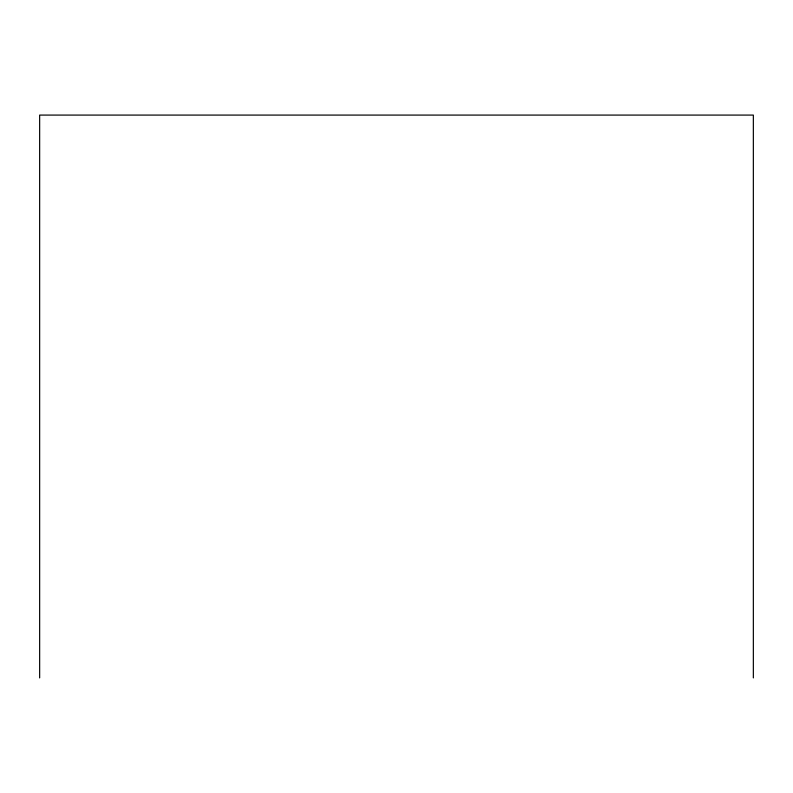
<?xml version="1.0" encoding="UTF-8"?>
<svg xmlns="http://www.w3.org/2000/svg" width="793" height="793" viewBox="0 0 793 793"><rect width="100%" height="100%" fill="white"/><g stroke="black" fill="none" stroke-linecap="round" stroke-linejoin="round"><path stroke-width="1.19" d="M753.35 677.916L753.35 115.084L39.65 115.084L39.65 677.916"/></g></svg>
